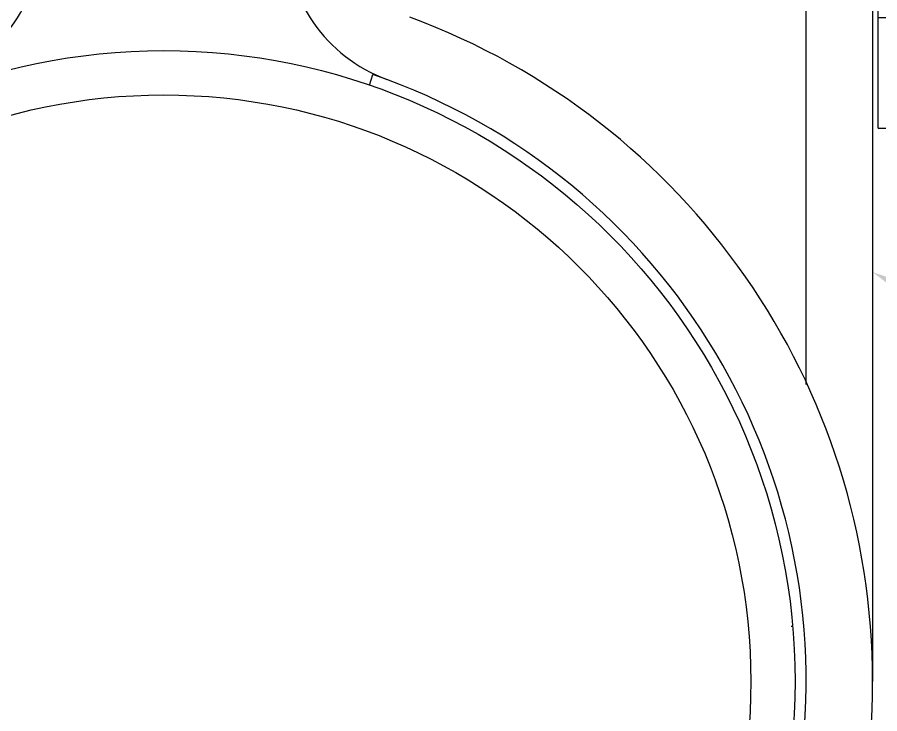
# Model space of a CAD drawing. Extents: x -409572 to -157272, y 600795 to 878326.
# Drawn here: x -401258 to -400693, y 811184 to 811641 of the extents above; entities that cross this region are included whole.
import ezdxf

# ---------------------------------------------------------------- set-up
doc = ezdxf.new("R2010")
doc.units = 0
doc.header["$LTSCALE"] = 1000
doc.header["$MEASUREMENT"] = 0
doc.layers.get('0').update_dxf_attribs({"linetype": 'CONTINUOUS'})

msp = doc.modelspace()

# ---------------------------------------------------------------- linework, layer by layer
at = {"linetype": 'CONTINUOUS'}
for p, q in [((-400693.79, 811568.28), (-400693.79, 811876.83)), ((-400740.98, 811400.08), (-400740.98, 811873.2)), ((-400697.42, 811873.2), (-400697.42, 811205.28)), ((-400693.79, 811640.88), (-400650.23, 811640.88)), ((-401027.33, 811596.56), (-401024.97, 811603.42)), ((-400693.79, 811568.28), (-400650.23, 811568.28)), ((-400750.84, 811241.58), (-400750.24, 811241.58))]:
    msp.add_line(p, q, dxfattribs=at)
for radius in [413.82, 384.78]:
    msp.add_circle((-401162.06, 811205.28), radius, dxfattribs=at)
for centre, radius, start, end in [((-401343.56, 811695.48), 101.64, 290.3175, 0), ((-400980.56, 811695.48), 101.64, 180, 249.6825), ((-401162.06, 811205.28), 464.64, 290.3175, 69.6825), ((-401162.06, 811205.28), 421.08, 109, 71)]:
    msp.add_arc(centre, radius, start, end, dxfattribs=at)
msp.add_solid([(-400616.7, 811412.45), (-400697.42, 811473.79), (-400601.17, 811441.95)])

doc.saveas('drawing.dxf')
